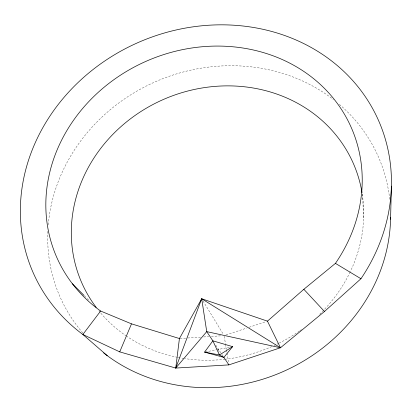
<?xml version="1.0" encoding="UTF-8"?>
<svg xmlns="http://www.w3.org/2000/svg" width="412" height="412" viewBox="0 0 412 412"><rect width="100%" height="100%" fill="white"/><g stroke="black" fill="none" stroke-linecap="round" stroke-linejoin="round"><path stroke-width="0.31" stroke-dasharray="2.06 1.54" d="M225.961 335.002L246.706 328.076M249.147 327.262L266.234 321.556M205.181 351.997L216.13 349.86M216.738 349.742L230.159 347.12M180.065 338.494L187.089 338.036M187.728 337.994L201.138 337.119M203.693 336.949L208.802 336.614M211.356 336.45L221.574 335.78M84.465 295.868L86.7 298.108M87.148 298.556L89.383 300.801M215.708 345.102L221.764 354.191M222.12 354.722L223.541 356.859M203.013 300.93L223.139 333.988M224.231 336.238L225.446 343.711M225.544 344.334L226.358 349.319M226.456 349.942L226.863 352.43M226.966 353.053L228.382 361.777M218.561 349.386L219.055 352.492M362.529 194.268L363.652 218.36M339.344 104.38A173.895 158.363 -23.8 0 1 389.845 200.495M82.817 332.958A173.895 158.363 -23.8 0 1 47.838 231.168M48.256 224.782A173.895 158.363 -23.8 0 1 155.535 81.689A173.895 158.363 -23.8 0 1 333.421 99.56M362.23 193.913A148.325 134.915 -23.8 0 1 350.447 271.353M350.174 271.935A148.325 134.915 -23.8 0 1 324.11 309.752M323.662 310.221A148.325 134.915 -23.8 0 1 319.583 314.366M301.445 329.621A148.325 134.915 -23.8 0 1 299.864 330.748M299.333 331.119A148.325 134.915 -23.8 0 1 279.351 343.016M278.78 343.304A148.325 134.915 -23.8 0 1 277.055 344.149M275.901 344.7A148.325 134.915 -23.8 0 1 274.155 345.514M271.807 346.569A148.325 134.915 -23.8 0 1 225.838 359.146M225.189 359.218A148.325 134.915 -23.8 0 1 184.643 358.564M183.999 358.466A148.325 134.915 -23.8 0 1 180.786 357.93M180.147 357.817A148.325 134.915 -23.8 0 1 178.231 357.456M177.593 357.328A148.325 134.915 -23.8 0 1 126.973 336.45M126.453 336.099A148.325 134.915 -23.8 0 1 100.492 312.775M100.09 312.296A148.325 134.915 -23.8 0 1 98.901 310.849"/><path stroke-width="0.62" d="M390.566 219.266L391.4 186.142M175.744 368.065L179.426 338.535L201.695 298.762L267.455 321.149L280.469 347.759L228.887 364.888L175.744 368.065L119.732 351.879L82.853 334.482A188.706 168.415 -23.8 0 1 61.3 100.626A188.706 168.415 -23.8 0 1 315.118 49.754A188.706 168.415 -23.8 0 1 360.953 278.739L324.476 311.482L280.469 347.759L206.736 331.629L175.744 368.065L201.695 298.762L280.469 347.759M119.732 351.879L131.495 323.853L179.426 338.535M228.887 364.888L223.896 357.395L204.573 352.116L212.86 340.817L206.736 331.629L201.695 298.762M360.953 278.739L335.44 263.376A160.917 143.422 -23.8 0 0 297.366 67.357A160.917 143.422 -23.8 0 0 80.201 111.431A160.917 143.422 -23.8 0 0 100.626 311.029L82.853 334.482L107.244 355.659M232.6 346.647L219.447 354.974L212.86 340.817L232.6 346.647L223.896 357.395L219.447 354.974L204.573 352.116M267.455 321.149L303.845 289.286L335.44 263.376M100.626 311.029L131.495 323.853M72.404 283.765L84.017 295.419M303.845 289.286L324.476 311.482M390.597 217.325A173.895 158.363 -23.8 0 1 287.571 369.549A173.895 158.363 -23.8 0 1 103.654 352.914M96.202 307.404A148.325 134.915 -23.8 0 1 164.27 99.096A148.325 134.915 -23.8 0 1 362.03 192.656"/></g></svg>
